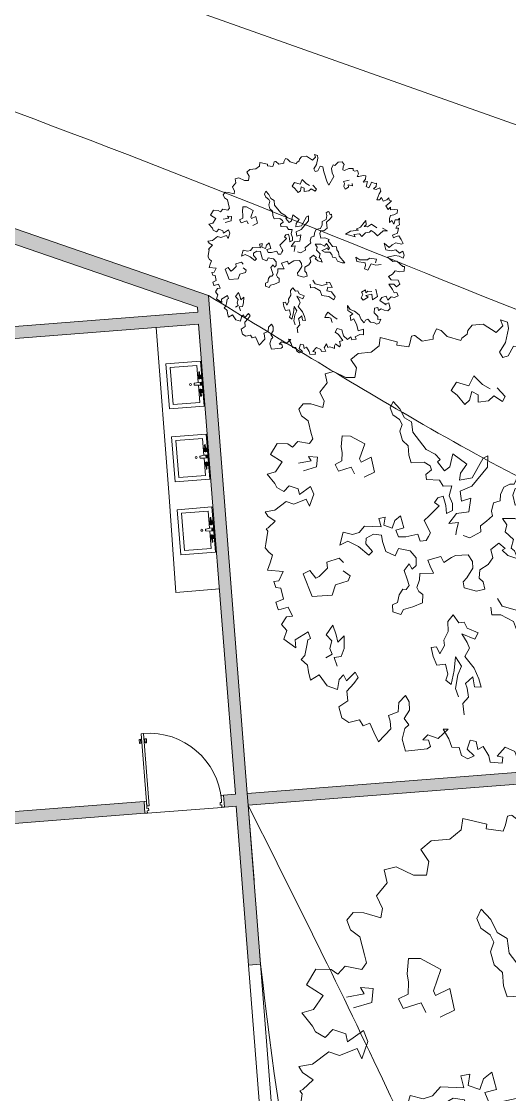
# Model space of a CAD drawing. Header units: metres. Extents: x -48 to 2360, y -1392 to 453.
# Drawn here: x 806.18 to 812.31, y 375.29 to 388.75 of the extents above; entities that cross this region are included whole.
import ezdxf

# ---------------------------------------------------------------- set-up
doc = ezdxf.new("R2010")
doc.units = ezdxf.units.M
doc.linetypes.add('ACAD_ISO02W100', pattern=[15, 12, -3])
doc.layers.get('0').update_dxf_attribs({"color": 200})
for name, color, linetype, lineweight, transparency in [('BAÑOS', 201, 'Continuous', 5, 0.7), ('caminos', 213, 'Continuous', 9, 0.5), ('JARDINERAS', 93, 'Continuous', 5, 0.4), ('PyV', 4, 'Continuous', 5, 0.3), ('SUELO', 231, 'Continuous', 5, 0.2)]:
    doc.layers.add(name, color=color, linetype=linetype, lineweight=lineweight, transparency=transparency)
for name, color, linetype, lineweight in [('MURETE', 31, 'Continuous', 13), ('MUROS', 31, 'Continuous', 9), ('proyecciones nuevas', 170, 'ACAD_ISO02W100', 13), ('trazo', 7, 'Continuous', 18)]:
    doc.layers.add(name, color=color, linetype=linetype, lineweight=lineweight)
doc.layers.add('Vegetación-h', color=7, linetype='Continuous', lineweight=5, true_color=0x5f7f00, transparency=0.5)

# ---------------------------------------------------------------- blocks, each defined once
blk = doc.blocks.new('A$C47781D45')
at = {"layer": 'PyV', "ltscale": 0.05}
for points in [[(0, 0.15), (0, 0), (0, 0), (0.03, 0), (0.03, 0.03), (0.05, 0.03), (0.05, 0.06), (0.03, 0.06), (0.03, 0.15)], [(1, 0.15), (1, 0), (1, 0), (0.97, 0), (0.97, 0.03), (0.95, 0.03), (0.95, 0.06), (0.97, 0.06), (0.97, 0.15)]]:
    blk.add_lwpolyline(points, close=True, dxfattribs=at)
blk = doc.blocks.new('A$C0EB300D3')
at = {"layer": 'PyV', "ltscale": 0.05}
for points in [[(0.017, 0.05), (0, 0.05), (0, 0), (0.017, 0)], [(0.072, 0.05), (0.09, 0.05), (0.09, 0), (0.072, 0)]]:
    blk.add_lwpolyline(points, close=True, dxfattribs=at)
for points in [[(0.03, 0.04), (0.017, 0.04), (0.017, 0.01), (0.03, 0.01)], [(0.06, 0.04), (0.072, 0.04), (0.072, 0.01), (0.06, 0.01)]]:
    blk.add_lwpolyline(points, dxfattribs=at)
blk = doc.blocks.new('A$C2C4F1FC9')
at = {"layer": 'PyV', "ltscale": 0.05}
blk.add_lwpolyline([(0.03, 0), (0.06, 0), (0.06, 0.91), (0.03, 0.91)], close=True, dxfattribs=at)
blk.add_blockref('A$C0EB300D3', (0, 0.79), dxfattribs=at)
blk = doc.blocks.new('A$C0F255765')
at = {"layer": 'PyV', "ltscale": 0.05}
for name, p in [('A$C2C4F1FC9', (0, 0.09)), ('A$C47781D45', (0, 0))]:
    blk.add_blockref(name, p, dxfattribs=at)
blk = doc.blocks.new('A$C20987058')
at = {"layer": 'PyV', "ltscale": 0.05}
blk.add_arc((0.06, 0.09), 0.91, 0.0001, 89.9998, dxfattribs=at)
blk.add_blockref('A$C0F255765', (0, 0), dxfattribs=at)
blk = doc.blocks.new('arb29')
at = {"layer": 'Vegetación-h', "linetype": 'Continuous'}
for points in [[(0.1951, 1.7282), (0.2272, 1.8056), (0.2933, 1.8378), (0.3462, 1.8), (0.3462, 1.7546), (0.3594, 1.7017), (0.3915, 1.7017), (0.4501, 1.7603), (0.5275, 1.7867), (0.5407, 1.7546), (0.5728, 1.7546), (0.6125, 1.7792), (0.6522, 1.7282), (0.6446, 1.6752), (0.6711, 1.6828), (0.7428, 1.7282), (0.7882, 1.7338), (0.8014, 1.6752), (0.7825, 1.611), (0.8543, 1.6488), (0.86, 1.5524), (0.9128, 1.5448), (0.9261, 1.611), (0.9261, 1.662), (0.9979, 1.6563), (1.0167, 1.6696), (1.03, 1.611), (0.9979, 1.5581), (1.0489, 1.5581), (1.1017, 1.611), (1.1414, 1.5581), (1.1282, 1.5052), (1.1282, 1.4541), (1.1206, 1.388), (1.1679, 1.4012), (1.1924, 1.4541), (1.2396, 1.4012), (1.2982, 1.4466), (1.3171, 1.4919), (1.336, 1.4541), (1.3813, 1.4541), (1.3492, 1.3956), (1.3171, 1.337), (1.3756, 1.2897), (1.4021, 1.3427), (1.421, 1.2973), (1.4795, 1.3238), (1.5381, 1.337), (1.5513, 1.2784), (1.506, 1.2255), (1.4531, 1.199), (1.4531, 1.1405), (1.4795, 1.0686), (1.506, 1.1216), (1.5589, 1.0686), (1.5589, 1.148), (1.6099, 1.1669), (1.6231, 1.2066), (1.6439, 1.1348), (1.6628, 1.0875), (1.6231, 1.0497), (1.6174, 1.0101), (1.6684, 1.029), (1.676, 0.9647), (1.676, 0.925), (1.6363, 0.8986), (1.6042, 0.8664), (1.6363, 0.8268), (1.676, 0.8664), (1.7156, 0.8929), (1.7799, 0.8475), (1.8384, 0.789), (1.812, 0.7682), (1.7081, 0.755), (1.6552, 0.6964), (1.6174, 0.6378), (1.506, 0.6775), (1.5778, 0.5735), (1.676, 0.5924), (1.7478, 0.6378), (1.8328, 0.6), (1.8781, 0.651), (1.9234, 0.5924), (1.9234, 0.5339), (1.846, 0.5471), (1.7666, 0.5339), (1.6495, 0.4564), (1.7666, 0.4167), (1.8328, 0.4432), (1.9688, 0.3902), (2.0009, 0.3978), (2.0217, 0.3184), (1.9499, 0.2806), (1.8649, 0.2674), (1.8384, 0.1956), (1.7799, 0.1295), (1.846, 0.0898), (1.9688, 0.1238), (2.0217, 0.0652), (1.982, -0.0009), (1.9178, 0.0312), (1.8328, -0.0009)], [(1.8328, -0.0009), (1.9291, -0.0727), (1.9763, -0.1181), (2.0217, -0.0992), (2.0613, -0.1445), (2.0084, -0.1956), (1.9499, -0.2031), (1.9102, -0.2806), (1.8573, -0.222), (1.7931, -0.2749), (1.7742, -0.3392), (1.9102, -0.3732), (1.8781, -0.3732), (1.9423, -0.326), (2.0009, -0.411), (1.9763, -0.4696), (1.9045, -0.4771), (1.846, -0.4696), (1.812, -0.5168), (1.7799, -0.4696), (1.727, -0.5036), (1.7478, -0.5867), (1.8328, -0.6264), (1.8516, -0.6793), (1.9045, -0.6529), (1.897, -0.7304), (1.8649, -0.7644), (1.7988, -0.7511), (1.7402, -0.7644), (1.676, -0.7304), (1.6439, -0.7644), (1.6363, -0.8154), (1.5645, -0.7776), (1.5003, -0.7058), (1.4021, -0.6718), (1.3171, -0.6661), (1.2453, -0.6132), (1.2774, -0.6982), (1.3889, -0.7247), (1.3492, -0.7776), (1.3889, -0.8551), (1.4342, -0.8097), (1.5249, -0.9004), (1.5778, -0.9911), (1.6628, -0.9269), (1.6949, -1.0308), (1.6306, -1.044), (1.5645, -1.1102), (1.5966, -1.148), (1.5249, -1.182), (1.4871, -1.1348), (1.4474, -1.2009), (1.3567, -1.1612), (1.2906, -1.0705), (1.2056, -1.0762), (1.1924, -1.148), (1.2642, -1.1688), (1.37, -1.2462), (1.3227, -1.2859), (1.3624, -1.3445), (1.3492, -1.3766), (1.2642, -1.3502), (1.2585, -1.3899), (1.2774, -1.4352), (1.2321, -1.4352), (1.1792, -1.4352), (1.1546, -1.4617), (1.1093, -1.4031), (1.0961, -1.4881), (1.1414, -1.5335), (1.0696, -1.5656), (1.0432, -1.5335), (0.9582, -1.5259), (0.9185, -1.6185), (0.9657, -1.611), (0.9771, -1.6582), (0.8807, -1.6828), (0.8543, -1.6374), (0.7825, -1.5788), (0.7504, -1.6185), (0.7164, -1.5599), (0.6654, -1.5656), (0.6654, -1.645), (0.7372, -1.6771), (0.6975, -1.7168), (0.639, -1.7092), (0.5993, -1.6506), (0.5407, -1.6695), (0.4954, -1.611), (0.4236, -1.5524), (0.4633, -1.5391), (0.4104, -1.6374), (0.3197, -1.6374), (0.2933, -1.6903), (0.3386, -1.6771), (0.3707, -1.7224), (0.3518, -1.7489), (0.1894, -1.8264), (0.1308, -1.7413), (0.1233, -1.6506), (0.1441, -1.611), (0.0912, -1.5732), (0.1101, -1.4938), (0.0855, -1.4295), (0.0383, -1.3899), (0.0062, -1.4617), (0.0251, -1.5391), (-0.0392, -1.5921), (-0.0127, -1.6317), (0.0137, -1.6903), (-0.0467, -1.8264), (-0.111, -1.7621), (-0.1638, -1.7036), (-0.2092, -1.7413), (-0.2545, -1.7036), (-0.332, -1.7546), (-0.3981, -1.7357), (-0.451, -1.6582), (-0.3981, -1.5864), (-0.4302, -1.5146), (-0.3981, -1.4352), (-0.3792, -1.3766), (-0.417, -1.3445), (-0.4623, -1.4352), (-0.502, -1.3955), (-0.5227, -1.4428), (-0.5095, -1.5259), (-0.6002, -1.5259), (-0.6909, -1.4617), (-0.7437, -1.5259), (-0.7834, -1.4673), (-0.808, -1.4163), (-0.8741, -1.3899), (-0.8552, -1.3502), (-0.8665, -1.2651), (-0.8741, -1.2198), (-0.8552, -1.2009), (-0.893, -1.1555), (-0.9723, -1.2538), (-0.9459, -1.3124), (-1.063, -1.2784), (-1.063, -1.2009), (-1.1215, -1.1688), (-1.1026, -1.097), (-1.0573, -1.0762), (-1.1159, -1.0176), (-1.1801, -1.0629), (-1.1876, -1.0629), (-1.2254, -1.0119), (-1.1744, -0.9666), (-1.2254, -0.8872), (-1.2651, -0.8948), (-1.2972, -0.8551), (-1.2594, -0.8362), (-1.2519, -0.7511), (-1.3765, -0.7833), (-1.3765, -0.719), (-1.3765, -0.6529), (-1.4143, -0.6396), (-1.454, -0.6132), (-1.4615, -0.5811), (-1.4804, -0.4771), (-1.4993, -0.4639), (-1.4861, -0.4507), (-1.4483, -0.3789), (-1.5201, -0.36), (-1.5522, -0.3335), (-1.4804, -0.2938), (-1.4143, -0.1956), (-1.3501, -0.1956), (-1.2651, -0.1238), (-1.2198, -0.171), (-1.2198, -0.0652), (-1.2651, -0.0142), (-1.3312, -0.1049), (-1.3558, -0.0652), (-1.4351, -0.0652), (-1.4615, -0.1238), (-1.5258, -0.1124), (-1.5522, -0.086), (-1.6372, -0.0331), (-1.5786, 0.0066), (-1.5522, 0.103), (-1.6637, 0.1295), (-1.6429, 0.2334), (-1.5579, 0.2599), (-1.5125, 0.2466), (-1.4861, 0.3052), (-1.3898, 0.3184), (-1.3765, 0.3638), (-1.403, 0.4035), (-1.4615, 0.4942), (-1.5258, 0.515), (-1.5654, 0.5603), (-1.5446, 0.6132), (-1.4861, 0.6321), (-1.3822, 0.6378), (-1.3898, 0.6907), (-1.4483, 0.7493), (-1.4143, 0.84), (-1.454, 0.9061), (-1.3954, 0.9458), (-1.284, 0.9326), (-1.2122, 0.9572), (-1.2254, 1.0365), (-1.2915, 1.0875), (-1.2519, 1.1537), (-1.1536, 1.199), (-1.1083, 1.2708), (-1.1215, 1.337), (-0.978, 1.3502), (-0.9723, 1.3238), (-0.8741, 1.3427), (-0.8741, 1.3823), (-0.8797, 1.4334), (-0.8609, 1.4466), (-0.8552, 1.4466), (-0.7834, 1.422), (-0.7041, 1.4674), (-0.7116, 1.4919), (-0.7041, 1.5581), (-0.6644, 1.5581), (-0.6002, 1.526), (-0.4831, 1.5316), (-0.4831, 1.5524), (-0.451, 1.5978), (-0.4566, 1.6299), (-0.4377, 1.6828), (-0.3527, 1.7206), (-0.2281, 1.6885), (-0.196, 1.7603), (-0.2281, 1.8), (-0.1695, 1.8), (-0.1431, 1.7546), (-0.1298, 1.6356), (-0.1506, 1.5448), (-0.111, 1.5127), (-0.0713, 1.5392), (-0.0581, 1.6299), (-0.0071, 1.6356), (0.0383, 1.5524), (0.1573, 1.3956), (0.2026, 1.3559), (0.2404, 1.5316), (0.1894, 1.5845), (0.1497, 1.6563), (0.1573, 1.7338), (0.1951, 1.7282)], [(0.5283, 1.559), (0.4373, 1.5068), (0.4695, 1.4746), (0.4695, 1.4224), (0.5083, 1.3824), (0.5605, 1.4346), (0.535, 1.4746), (0.6193, 1.4868), (0.6005, 1.5201)], [(-0.1243, 1.2325), (-0.1953, 1.2458), (-0.2864, 1.2914), (-0.2997, 1.2003), (-0.404, 1.1937), (-0.424, 1.1148), (-0.3652, 1.0959), (-0.2808, 1.0438), (-0.2542, 1.0893), (-0.2608, 1.1615), (-0.202, 1.1548), (-0.182, 1.0959), (-0.1043, 1.1348), (-0.0777, 1.187), (0.0067, 1.167), (0.0133, 1.2136), (-0.0721, 1.2592)], [(1.2908, 0.9005), (1.1743, 0.9327), (1.1221, 0.8672), (1.0633, 0.8483), (1.0888, 0.8939), (1.0567, 0.9649), (1.0367, 0.9194), (1.0045, 0.815), (0.939, 0.7562), (0.9845, 0.7495), (0.8546, 0.6851), (0.7825, 0.6063), (0.8613, 0.6129), (0.9656, 0.6196), (0.9323, 0.6518), (1.0245, 0.6918), (1.0822, 0.6651), (1.1221, 0.7495), (1.1865, 0.7828), (1.2065, 0.8217), (1.272, 0.8084), (1.3497, 0.7695), (1.3763, 0.815), (1.4152, 0.8872), (1.494, 0.9127), (1.3896, 0.9327)], [(0.0588, 0.0133), (0.1177, 0.0133), (0.1887, 0.0911), (0.1698, 0.1366), (0.202, 0.1888), (0.2353, 0.2476), (0.2153, 0.2798), (0.2087, 0.352), (0.2542, 0.3842), (0.2409, 0.4364), (0.2475, 0.5019), (0.2875, 0.5408), (0.3197, 0.5541), (0.3263, 0.6263), (0.3063, 0.6851), (0.3652, 0.744), (0.3518, 0.815), (0.3263, 0.8605), (0.3518, 0.8939), (0.3718, 0.8872), (0.404, 0.8483), (0.424, 0.8672), (0.444, 0.8217), (0.424, 0.7695), (0.3851, 0.6973), (0.4107, 0.6518), (0.4307, 0.5996), (0.3918, 0.5352), (0.3396, 0.5219), (0.3396, 0.463), (0.3851, 0.3909), (0.4506, 0.4175), (0.535, 0.4175), (0.5283, 0.3842), (0.5738, 0.3587), (0.6327, 0.3131), (0.7048, 0.332), (0.7303, 0.2865), (0.7692, 0.2543), (0.8091, 0.1888), (0.9457, 0.1044), (0.9002, 0.0911), (0.8091, 0.0911), (0.757, 0.1366), (0.6981, 0.1299), (0.6715, 0.1754), (0.6193, 0.2021), (0.535, 0.1699), (0.4762, 0.1821), (0.515, 0.2154), (0.555, 0.2609), (0.5805, 0.2343), (0.5938, 0.2676), (0.515, 0.332), (0.4961, 0.2743), (0.4173, 0.2865), (0.3197, 0.2543), (0.3718, 0.2154), (0.3785, 0.1566), (0.4628, 0.1177), (0.4695, 0.0455), (0.5028, 0.0322), (0.5483, -0.02), (0.4628, -0.02), (0.404, 0.0067), (0.424, 0.0255), (0.3585, 0.0522), (0.313, -0.02), (0.3518, -0.0788), (0.333, -0.1443), (0.2808, -0.2088), (0.2997, -0.2743), (0.3396, -0.2943), (0.3718, -0.3464), (0.313, -0.3853), (0.2087, -0.392), (0.1831, -0.3464), (0.202, -0.3065), (0.222, -0.2154), (0.202, -0.1632), (0.1498, -0.1244), (0.0522, -0.1632), (0.0266, -0.1899), (-0.02, -0.2487), (-0.0588, -0.2088), (-0.1498, -0.2743), (-0.1177, -0.3131), (-0.0721, -0.3587), (-0.1765, -0.3986), (-0.1632, -0.4508), (-0.1632, -0.5152), (-0.1365, -0.5419), (-0.0977, -0.5552), (-0.0777, -0.6196), (-0.1432, -0.6784), (-0.2087, -0.724), (-0.2153, -0.7706), (-0.2864, -0.7706), (-0.3063, -0.7184), (-0.2742, -0.6851), (-0.2808, -0.6196), (-0.2675, -0.5674), (-0.2409, -0.5619), (-0.2286, -0.5219), (-0.2608, -0.4764), (-0.3063, -0.4175), (-0.2864, -0.3531), (-0.2475, -0.3853), (-0.2286, -0.3464), (-0.2475, -0.2876), (-0.313, -0.2487), (-0.4107, -0.2609), (-0.4173, -0.3265), (-0.5017, -0.3198), (-0.5539, -0.2487), (-0.5805, -0.2021), (-0.646, -0.2154), (-0.6915, -0.2676), (-0.6782, -0.3131), (-0.606, -0.3531), (-0.626, -0.392), (-0.7303, -0.3531), (-0.828, -0.3398), (-0.8802, -0.392), (-0.8868, -0.2809), (-0.808, -0.2743), (-0.7625, -0.2421), (-0.737, -0.1766), (-0.606, -0.1377), (-0.646, -0.0788), (-0.5994, -0.0522), (-0.5872, -0.1177), (-0.515, -0.1177), (-0.515, -0.0522), (-0.4828, 0), (-0.424, -0.0855), (-0.4828, -0.1244), (-0.4429, -0.1699), (-0.3851, -0.1499), (-0.2997, -0.0977), (-0.2608, -0.1443), (-0.2153, -0.1244), (-0.2087, -0.0855), (-0.202, -0.0522), (-0.2864, 0.0255), (-0.2608, 0.0777), (-0.2087, 0.1821), (-0.2542, 0.1954), (-0.2409, 0.241), (-0.202, 0.2676), (-0.1565, 0.2021), (-0.1299, 0.1432), (-0.091, 0.1821), (-0.111, 0.2343), (-0.1565, 0.2865), (-0.1632, 0.372), (-0.2286, 0.3453), (-0.2742, 0.3842), (-0.3785, 0.352), (-0.3974, 0.3909), (-0.3652, 0.443), (-0.3851, 0.4697), (-0.4429, 0.483), (-0.5416, 0.443), (-0.5805, 0.4952), (-0.6127, 0.5674), (-0.6715, 0.5929), (-0.717, 0.6585), (-0.717, 0.7173), (-0.7503, 0.7495), (-0.8147, 0.7695), (-0.8546, 0.815), (-0.848, 0.8739), (-0.7758, 0.835), (-0.717, 0.7762), (-0.6515, 0.7628), (-0.6127, 0.6851), (-0.4628, 0.5874), (-0.3785, 0.5741), (-0.3263, 0.5474), (-0.3385, 0.5219), (-0.2608, 0.4697), (-0.2286, 0.5152), (-0.2409, 0.6263), (-0.1043, 0.5807), (-0.1299, 0.4952), (-0.1177, 0.4364), (-0.0255, 0.4886), (0.0067, 0.6718), (0.0388, 0.704), (0.0655, 0.6129), (-0.0067, 0.4242), (-0.0844, 0.352), (-0.0455, 0.2798), (0.02, 0.3265), (0.0388, 0.2154), (-0.0522, 0.1699), (-0.0844, 0.0711), (-0.0133, 0.1044), (-0.0067, 0.0389), (0, 0)], [(-0.8699, 0.2036), (-0.8043, 0.2704), (-0.8699, 0.3792), (-0.9354, 0.3137), (-0.9564, 0.3359), (-0.9564, 0.467), (-1.0887, 0.488), (-1.1543, 0.467), (-1.132, 0.3792), (-1.1098, 0.3359), (-1.0887, 0.2704), (-1.132, 0.2259), (-1.0887, 0.1826), (-1.0009, 0.2481), (-0.9564, 0.2036)], [(1.4722, 0.2914), (1.4722, 0.3569), (1.3411, 0.3359), (1.3188, 0.2914), (1.1877, 0.2481), (1.1, 0.2704), (1.1445, 0.2036), (1.2966, 0.2259), (1.3188, 0.1826), (1.3188, 0.117), (1.3844, 0.117), (1.4066, 0.2481), (1.4944, 0.2481), (1.5822, 0.2914)], [(-1.4218, 0.1366), (-1.3308, 0.1888), (-1.363, 0.2154), (-1.2908, 0.2343), (-1.272, 0.1566), (-1.363, 0.0911)], [(1.585, -0.2287), (1.5128, -0.2487), (1.4873, -0.2876), (1.4607, -0.2354), (1.4085, -0.3009), (1.4473, -0.3331), (1.4351, -0.3986), (1.4873, -0.4308), (1.5528, -0.3464), (1.5006, -0.3331), (1.5983, -0.2743), (1.6438, -0.3653), (1.7093, -0.2809), (1.6371, -0.1632)], [(0.4961, -0.3853), (0.555, -0.4308), (0.6848, -0.4242), (0.7636, -0.3653), (0.737, -0.3398), (0.8025, -0.3198), (0.8735, -0.392), (0.7958, -0.4175), (0.8025, -0.483), (0.8868, -0.4764), (0.9778, -0.5419), (0.9778, -0.6007), (0.868, -0.5741), (0.7437, -0.5941), (0.6848, -0.5219), (0.5672, -0.503), (0.4961, -0.5285), (0.4695, -0.4697)], [(-0.8043, -0.5186), (-0.8476, -0.4963), (-0.9354, -0.5618), (-0.9132, -0.6051), (-0.9564, -0.6929), (-0.9787, -0.7152), (-1.0442, -0.6707), (-1.0887, -0.7152), (-0.9564, -0.8685), (-0.8043, -0.803), (-0.8043, -0.7152), (-0.7165, -0.6496), (-0.7165, -0.6051), (-0.7821, -0.5841)], [(0.5483, -1.3835), (0.5083, -1.298), (0.535, -1.2336), (0.5028, -1.1681), (0.4762, -1.1359), (0.515, -1.0637), (0.555, -1.1359), (0.6071, -1.1226), (0.5672, -1.0637), (0.5028, -0.9916), (0.3985, -0.9272), (0.4107, -0.8483), (0.3785, -0.8095), (0.313, -0.7573), (0.4307, -0.7639), (0.4373, -0.7051), (0.3396, -0.6984), (0.2997, -0.6596), (0.2608, -0.6784), (0.1953, -0.6329), (0.1698, -0.6984), (0.202, -0.7762), (0.1887, -0.855), (0.2087, -0.8939), (0.1953, -0.9727), (0.1498, -0.9272), (0.111, -0.946), (0.1498, -1.0116), (0.202, -1.0704), (0.2675, -1.0371), (0.313, -1.1093), (0.313, -1.1615), (0.3652, -1.1814), (0.3518, -1.0637), (0.3263, -0.9527), (0.3985, -1.0116), (0.3918, -1.0893), (0.4107, -1.2003), (0.4562, -1.2592)], [(1.1445, -0.9118), (1.0777, -0.8895), (0.9466, -0.8463), (0.9256, -0.9118), (0.9256, -0.9563), (0.9911, -0.9341), (1.0344, -0.9341), (1.0777, -0.9996)], [(-0.6848, -1.3114), (-0.646, -1.2658), (-0.6782, -1.227), (-0.6848, -1.1615), (-0.7437, -1.1293), (-0.717, -1.0371), (-0.6648, -1.1026), (-0.6327, -1.1548), (-0.5994, -1.0893), (-0.5672, -1.1881), (-0.5672, -1.2592), (-0.6193, -1.2858), (-0.5738, -1.3447)]]:
    blk.add_lwpolyline(points, dxfattribs=at)

msp = doc.modelspace()

# ---------------------------------------------------------------- hatches: boundary and pattern name
at = {"layer": 'MUROS', "ltscale": 7, "transparency": 33554687}
h = msp.add_hatch(color=256, dxfattribs=at)
h.dxf.hatch_style = 1
h.paths.add_polyline_path([(823.423, 380.039), (823.412, 380.188), (809.017, 379.065), (809.029, 378.916)])
h.paths.add_polyline_path([(807.733, 378.815), (807.721, 378.964), (804.744, 378.732), (803.996, 378.674), (802.6, 378.565), (802.612, 378.415), (804.307, 378.547), (804.361, 377.85), (804.511, 377.861), (804.456, 378.559)], flags=17)
h.paths.add_polyline_path([(804.462, 376.554), (804.501, 376.055), (804.651, 376.067), (804.589, 376.864), (804.439, 376.853), (804.451, 376.703), (800.177, 376.37), (800.028, 376.358), (800.078, 375.71), (800.228, 375.722), (800.189, 376.22)])
h.paths.add_polyline_path([(801.499, 386.59), (799.167, 387.393), (799.311, 385.549), (799.46, 385.56), (799.334, 387.177), (801.357, 386.48), (801.507, 384.566), (801.656, 384.578)], flags=17)
h.paths.add_polyline_path([(808.53, 385.315), (799.15, 388.546), (799.091, 388.372), (808.391, 385.169), (808.396, 385.104), (801.656, 384.578), (801.507, 384.566), (799.55, 384.414), (799.538, 384.563), (799.389, 384.552), (800.028, 376.358), (800.177, 376.37), (799.561, 384.264), (803.536, 384.574), (804.284, 384.633), (808.407, 384.954), (808.868, 379.054), (808.718, 379.042), (808.73, 378.892), (808.879, 378.904), (809.035, 376.91), (809.184, 376.922), (809.029, 378.916), (809.017, 379.065)])
h.paths.add_polyline_path([(803.685, 384.586), (803.536, 384.574), (803.996, 378.674), (804.146, 378.685)], flags=17)
h.paths.add_polyline_path([(804.284, 384.633), (804.134, 384.621), (804.594, 378.72), (804.744, 378.732)], flags=17)

# ---------------------------------------------------------------- linework, layer by layer
at = {"layer": 'BAÑOS', "transparency": 33554508}
for points in [[(808.667, 381.631), (808.12, 381.588), (808.037, 382.785), (807.872, 384.912)], [(808.405, 384.187), (808.422, 383.97), (808.086, 383.944), (808.049, 384.41), (808.385, 384.436), (808.402, 384.223)], [(808.412, 384.313), (808.398, 384.312), (808.401, 384.269), (808.415, 384.27)], [(808.412, 384.306), (808.405, 384.305), (808.407, 384.277), (808.414, 384.278)], [(808.424, 384.271), (808.441, 384.272), (808.438, 384.315), (808.42, 384.314)], [(808.423, 384.279), (808.433, 384.279), (808.431, 384.307), (808.421, 384.306)], [(808.447, 384.19), (808.408, 384.187), (808.357, 384.189)], [(808.429, 384.093), (808.415, 384.092), (808.412, 384.135), (808.426, 384.136)], [(808.428, 384.1), (808.421, 384.1), (808.419, 384.127), (808.426, 384.128)], [(808.434, 384.136), (808.452, 384.138), (808.455, 384.095), (808.438, 384.093)], [(808.435, 384.129), (808.445, 384.13), (808.447, 384.102), (808.437, 384.101)], [(808.476, 383.272), (808.493, 383.055), (808.157, 383.028), (808.121, 383.495), (808.457, 383.521), (808.473, 383.307)], [(808.483, 383.398), (808.469, 383.397), (808.473, 383.354), (808.486, 383.355)], [(808.484, 383.391), (808.476, 383.39), (808.478, 383.362), (808.486, 383.363)], [(808.495, 383.356), (808.513, 383.357), (808.51, 383.4), (808.492, 383.399)], [(808.495, 383.364), (808.505, 383.364), (808.503, 383.392), (808.492, 383.391)], [(808.518, 383.275), (808.479, 383.272), (808.428, 383.274)], [(808.5, 383.178), (808.486, 383.177), (808.483, 383.219), (808.497, 383.22)], [(808.5, 383.185), (808.492, 383.185), (808.49, 383.212), (808.497, 383.213)], [(808.506, 383.221), (808.523, 383.223), (808.527, 383.18), (808.509, 383.178)], [(808.506, 383.214), (808.516, 383.214), (808.519, 383.187), (808.508, 383.186)], [(808.548, 382.357), (808.564, 382.139), (808.229, 382.113), (808.192, 382.58), (808.528, 382.606), (808.545, 382.392)], [(808.589, 382.36), (808.55, 382.357), (808.499, 382.359)], [(808.554, 382.483), (808.541, 382.482), (808.544, 382.439), (808.558, 382.44)], [(808.555, 382.475), (808.547, 382.475), (808.55, 382.447), (808.557, 382.448)], [(808.567, 382.441), (808.584, 382.442), (808.581, 382.485), (808.563, 382.484)], [(808.566, 382.448), (808.576, 382.449), (808.574, 382.477), (808.564, 382.476)], [(808.572, 382.262), (808.558, 382.261), (808.554, 382.304), (808.568, 382.305)], [(808.571, 382.27), (808.563, 382.269), (808.561, 382.297), (808.569, 382.298)], [(808.577, 382.306), (808.595, 382.307), (808.598, 382.265), (808.58, 382.263)], [(808.578, 382.298), (808.588, 382.299), (808.59, 382.271), (808.58, 382.271)]]:
    msp.add_lwpolyline(points, dxfattribs=at)
for points in [[(808.475, 383.924), (808.04, 383.89), (807.996, 384.456), (808.431, 384.49)], [(808.417, 384.357), (808.408, 384.356), (808.415, 384.267), (808.424, 384.267)], [(808.441, 384.051), (808.432, 384.05), (808.425, 384.139), (808.434, 384.14)], [(808.441, 384.197), (808.43, 384.196), (808.428, 384.216), (808.439, 384.217)], [(808.547, 383.009), (808.111, 382.975), (808.067, 383.541), (808.503, 383.575)], [(808.489, 383.442), (808.48, 383.441), (808.487, 383.351), (808.496, 383.352)], [(808.512, 383.282), (808.501, 383.281), (808.499, 383.301), (808.511, 383.302)], [(808.512, 383.135), (808.504, 383.135), (808.497, 383.224), (808.505, 383.225)], [(808.618, 382.093), (808.183, 382.059), (808.139, 382.626), (808.574, 382.66)], [(808.56, 382.527), (808.551, 382.526), (808.558, 382.436), (808.567, 382.437)], [(808.584, 382.367), (808.572, 382.366), (808.571, 382.386), (808.582, 382.387)], [(808.584, 382.22), (808.575, 382.22), (808.568, 382.309), (808.577, 382.31)]]:
    msp.add_lwpolyline(points, close=True, dxfattribs=at)
for points in [[(808.445, 384.226), (808.406, 384.223), (808.356, 384.213, 0.471925), (808.357, 384.189)], [(808.516, 383.311), (808.477, 383.308), (808.427, 383.298, 0.471925), (808.428, 383.274)], [(808.588, 382.396), (808.549, 382.393), (808.499, 382.383, 0.471925), (808.499, 382.359)]]:
    msp.add_lwpolyline(points, format="xyb", dxfattribs=at)
for centre in [(808.305, 384.197), (808.377, 383.282), (808.448, 382.367)]:
    msp.add_circle(centre, 0.0126, dxfattribs=at)
for centre in [(808.41, 384.207), (808.481, 383.291), (808.553, 382.376)]:
    msp.add_arc(centre, 0.0405, 335.5616, 29.4086, dxfattribs=at)
at = {"layer": 'caminos', "transparency": 33554559}
msp.add_line((809.035, 376.91), (809.672, 368.744), dxfattribs=at)
at = {"layer": 'caminos', "ltscale": 7, "transparency": 33554559}
msp.add_spline([(809.672, 368.744), (816.535, 371.6), (825.331, 374.086), (835.036, 375.972)], degree=3, dxfattribs=at)
at = {"layer": 'JARDINERAS', "transparency": 33554585}
for points in [[(779.989, 397.35), (783.805, 395.331), (787.591, 394.731), (793.205, 392.061), (796.65, 390.646), (802.531, 388.851), (817.61, 383.14), (826.335, 380.135), (835.101, 376.161)], [(809.184, 376.922), (811.177, 371.453), (815.781, 372.876), (819.526, 375.303), (825.164, 375.196), (835.036, 375.972)]]:
    msp.add_spline(points, degree=3, dxfattribs=at)
at = {"layer": 'JARDINERAS', "ltscale": 7, "transparency": 33554585}
msp.add_spline([(808.53, 385.315), (811.134, 383.75), (814.235, 382.229), (819.117, 381.135), (823.412, 380.188), (826.827, 379.034), (828.988, 377.223), (828.284, 376.729)], degree=3, dxfattribs=at)
msp.add_open_spline([(809.029, 378.916), (809.583, 377.812), (810.397, 376.191), (811.479, 373.831), (814.602, 373.715), (816.626, 376.868), (821.133, 377.619), (825.113, 376.485), (828.113, 376.561), (828.284, 376.729)], degree=3, knots=[0, 0, 0, 0, 3.825934, 5.623077, 7.02159, 12.141109, 15.37054, 20.029451, 24.40321, 24.40321, 24.40321, 24.40321], dxfattribs=at)
at = {"layer": 'MURETE', "ltscale": 7, "transparency": 33554687}
for points in [[(809.017, 379.065), (823.412, 380.188)], [(809.029, 378.916), (823.423, 380.039)]]:
    msp.add_lwpolyline(points, dxfattribs=at)
at = {"layer": 'MUROS', "transparency": 33554687}
for p, q in [((808.53, 385.315), (799.15, 388.546)), ((808.391, 385.169), (799.091, 388.372))]:
    msp.add_line(p, q, dxfattribs=at)
at = {"layer": 'MUROS', "ltscale": 7, "transparency": 33554687}
for points in [[(809.017, 379.065), (808.53, 385.315)], [(808.396, 385.104), (808.391, 385.169)], [(808.718, 379.042), (808.73, 378.892)], [(809.017, 379.065), (809.029, 378.916)], [(807.721, 378.964), (807.733, 378.815)], [(809.184, 376.922), (809.029, 378.916)]]:
    msp.add_lwpolyline(points, dxfattribs=at)
at = {"layer": 'MUROS', "transparency": 33554687}
for points in [[(801.656, 384.578), (808.396, 385.104)], [(804.284, 384.633), (808.407, 384.954)], [(808.407, 384.954), (808.868, 379.054)], [(808.718, 379.042), (808.868, 379.054)], [(804.744, 378.732), (807.721, 378.964)], [(808.73, 378.892), (808.879, 378.904)], [(808.879, 378.904), (809.035, 376.91)], [(807.733, 378.815), (804.456, 378.559)], [(809.035, 376.91), (809.184, 376.922)]]:
    msp.add_lwpolyline(points, dxfattribs=at)
at = {"layer": 'proyecciones nuevas', "ltscale": 0.3, "transparency": 33554559}
msp.add_lwpolyline([(800.028, 376.358), (800.028, 376.358), (800.657, 368.291), (809.802, 369.005), (809.029, 378.916), (809.029, 378.916)], dxfattribs=at)
at = {"layer": 'SUELO', "ltscale": 7, "transparency": 33554636}
msp.add_lwpolyline([(807.763, 378.817), (808.7, 378.89)], dxfattribs=at)
at = {"layer": 'trazo', "transparency": 33554559}
msp.add_lwpolyline([(881.267, 318.158), (881.63, 319.65), (887.876, 361.616), (831.672, 380.608), (776.88, 400.069), (745.812, 410.32), (728.948, 415.271), (700.916, 425.427), (679.855, 432.029), (639.055, 445.528), (615.732, 452.518)], dxfattribs=at)

# ---------------------------------------------------------------- block references
at = {"transparency": 33554687, "rotation": 340.9917685399533}
for p, xscale, yscale, zscale in [((809.606, 385.866), 0.6862863489205753, 0.6862863489205753, 0.6862863489205753), ((811.636, 382.31), 1.51900151276256, 1.51900151276256, 1.51900151276256), ((813.075, 375.225), 2.164549413702554, 2.164549413702554, 2.164549413702554)]:
    msp.add_blockref('arb29', p, dxfattribs=dict(at, xscale=xscale, yscale=yscale, zscale=zscale))
at = {"layer": 'PyV', "ltscale": 0.05, "transparency": 33554687, "rotation": 4.459989371175719}
msp.add_blockref('A$C20987058', (807.733, 378.815), dxfattribs=at)

doc.saveas('drawing.dxf')
